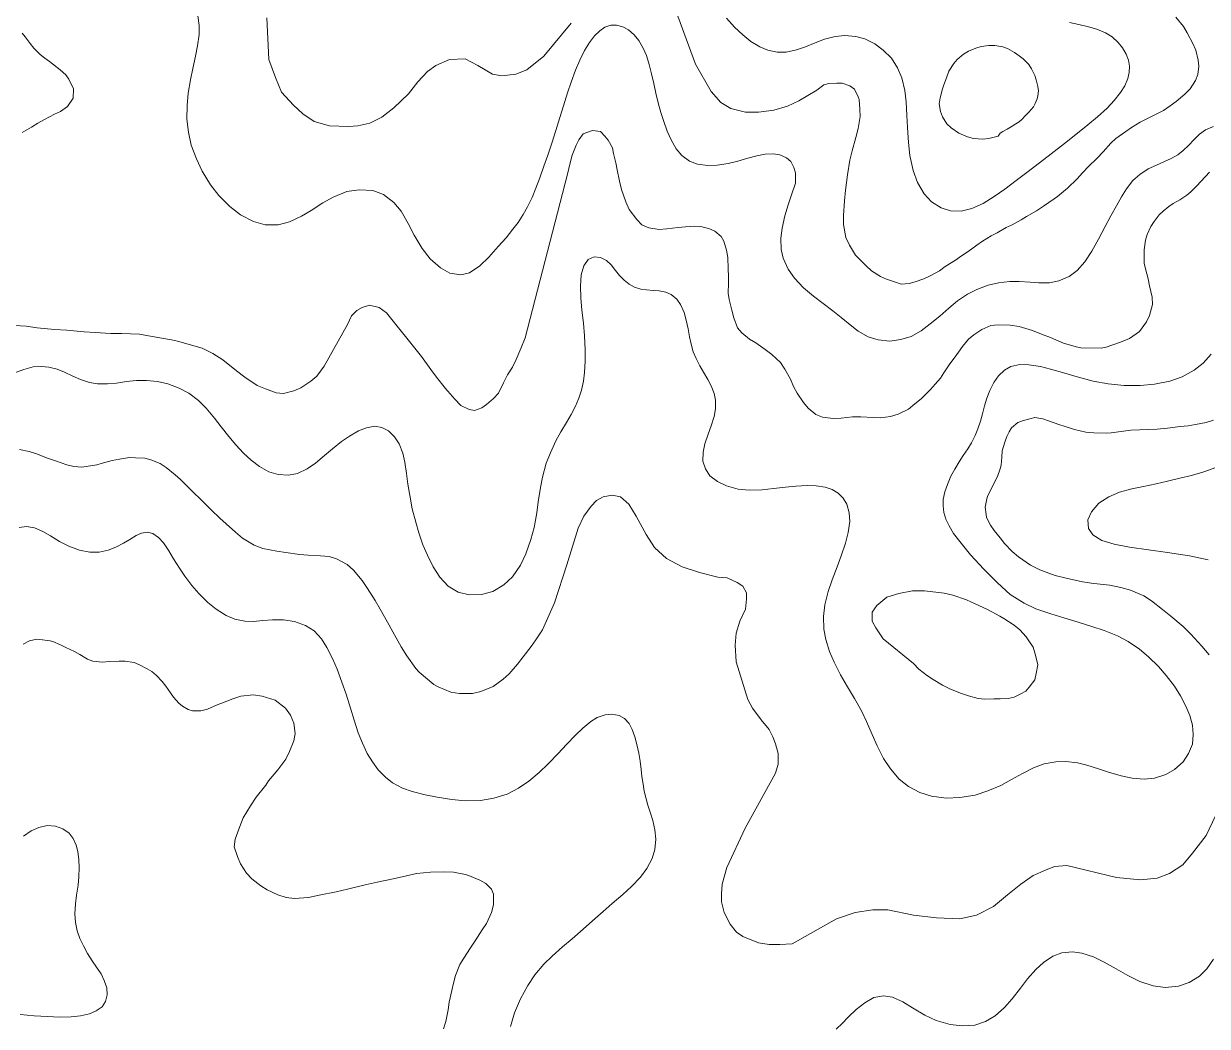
# Model space of a CAD drawing. Header units: metres. Extents: x 548946 to 557077, y 1838800 to 1845419.
# Drawn here: x 554197 to 554746, y 1842389 to 1842853 of the extents above; entities that cross this region are included whole.
import ezdxf

# ---------------------------------------------------------------- set-up
doc = ezdxf.new("R2010")
doc.units = ezdxf.units.M
doc.header["$LTSCALE"] = 28
doc.layers.add('1', color=7, linetype='Continuous', lineweight=13)
doc.layers.add('2', color=7, linetype='Continuous', lineweight=13)

msp = doc.modelspace()

# ---------------------------------------------------------------- linework, layer by layer
at = {"layer": '1'}
for points in [[(554496.85, 1842865.94), (554508.2, 1842834.63), (554515.55, 1842822.05), (554519.92, 1842816.87), (554524.7, 1842814.08)], [(554279.47, 1842785), (554276.72, 1842790.73), (554274.39, 1842797.13), (554273.04, 1842803.19), (554272.29, 1842809.2), (554272.42, 1842815.49), (554272.96, 1842821.17), (554274.04, 1842827.45), (554275.08, 1842832.66), (554276.37, 1842838.41), (554277.26, 1842843.18), (554278.02, 1842848.42), (554278.04, 1842852.65), (554277.38, 1842857.04)], [(554309.43, 1842856.21), (554310.28, 1842836.82), (554313.46, 1842828.44), (554316.25, 1842821.66), (554321.81, 1842815.68), (554326.19, 1842811.69), (554331.36, 1842808.1), (554338.52, 1842806.1), (554347.27, 1842805.7), (554351.65, 1842806.1), (554357.22, 1842807.3), (554362.79, 1842810.09), (554368.36, 1842814.48), (554375.12, 1842820.86), (554379.5, 1842826.45), (554383.87, 1842831.23), (554387.85, 1842834.03), (554394.21, 1842836.82), (554401.37, 1842837.22), (554407.34, 1842834.03), (554414.1, 1842830.04), (554418.48, 1842829.24), (554424.84, 1842830.04), (554430.02, 1842832.03), (554437.97, 1842838.32), (554450.57, 1842853.62)], [(554679.4, 1842797.9), (554673.27, 1842793.12), (554667.8, 1842788.91), (554661.95, 1842784.43), (554656.95, 1842780.66), (554651.74, 1842776.78), (554646.8, 1842773.33), (554641.66, 1842770.12), (554636.42, 1842767.76), (554631.51, 1842766.51), (554626.46, 1842766.7), (554622.14, 1842768.06), (554617.68, 1842770.9), (554614.27, 1842774.51), (554611.2, 1842779.79), (554609.19, 1842785.35), (554607.72, 1842792.32), (554606.99, 1842798.37), (554606.55, 1842805.33), (554606.32, 1842810.83), (554605.89, 1842817.26), (554605.29, 1842822.46), (554603.98, 1842828.26), (554601.96, 1842833.01), (554599.09, 1842837.49), (554595.35, 1842841.19), (554591.45, 1842844.14), (554586.85, 1842846.36), (554582.61, 1842847.57), (554577.53, 1842847.95), (554572.99, 1842847.46), (554568.05, 1842846.21), (554563.8, 1842844.61), (554559.22, 1842842.77), (554555.02, 1842841.28), (554550.35, 1842840.3), (554546.18, 1842840.19), (554541.73, 1842841.09), (554538.03, 1842842.7), (554533.93, 1842845.21), (554530.16, 1842848.21), (554526.26, 1842851.8), (554522.64, 1842856.05)], [(554703.13, 1842800.23), (554707.78, 1842803.38), (554710.4, 1842805.23), (554714.56, 1842807.75), (554717.5, 1842809.36), (554722.15, 1842811.65), (554725.38, 1842813.2), (554728.36, 1842815.28), (554731.14, 1842817.34), (554735.18, 1842820.8), (554737.63, 1842823.29), (554740.2, 1842827.04), (554741.19, 1842829.82), (554741.65, 1842833.69), (554741.38, 1842836.6), (554740.34, 1842841.13), (554738.9, 1842844.28), (554736.29, 1842849.19), (554734.58, 1842852.21), (554731.1, 1842856.43)], [(554575.79, 1842717.27), (554572, 1842720.36), (554562.97, 1842727.16), (554558.34, 1842731.01), (554554.21, 1842735.48), (554551.16, 1842739.68), (554548.92, 1842744.66), (554547.99, 1842748.75), (554547.79, 1842754.06), (554548.43, 1842758.66), (554549.74, 1842764.42), (554551.25, 1842769.38), (554552.78, 1842774.02), (554554.67, 1842779.52), (554554.64, 1842784.3), (554553.92, 1842786.74), (554552.43, 1842789.53), (554550.39, 1842791.29), (554547.39, 1842792.61), (554544.27, 1842793.07), (554540.51, 1842792.98), (554536.64, 1842792.16), (554532.55, 1842791.09), (554527.89, 1842789.7), (554523.44, 1842788.64), (554518.29, 1842787.81), (554513.89, 1842787.68), (554509.18, 1842788.36), (554505.48, 1842789.76), (554501.9, 1842792.35), (554499.32, 1842795.37), (554496.92, 1842799.52), (554495.16, 1842803.55), (554493.49, 1842808.06), (554492.18, 1842812.27), (554490.95, 1842816.77), (554489.88, 1842821.19), (554488.89, 1842825.74), (554487.86, 1842830.25), (554486.81, 1842834.47), (554485.49, 1842838.62), (554483.98, 1842842.15), (554481.96, 1842845.67), (554479.87, 1842848.22), (554477.17, 1842850.57), (554474.6, 1842851.98), (554471.6, 1842852.79), (554469.02, 1842852.72), (554466.19, 1842851.77), (554463.82, 1842850.2), (554461.34, 1842847.8), (554459.08, 1842844.72), (554456.82, 1842841.08), (554454.62, 1842836.51), (554452.64, 1842831.95), (554450.6, 1842826.39), (554448.88, 1842821.31), (554446.99, 1842815.3), (554445.35, 1842809.98), (554443.41, 1842803.87), (554441.72, 1842798.57), (554439.69, 1842792.53), (554437.89, 1842787.32), (554435.99, 1842781.9), (554434.2, 1842777.21), (554432.42, 1842772.82), (554430.34, 1842768.59), (554428.32, 1842764.9), (554426.02, 1842761.23), (554423.5, 1842758.13), (554420.4, 1842754.15), (554416.77, 1842750.16), (554412.39, 1842745.1), (554408.28, 1842741.23), (554403.47, 1842737.97), (554399.47, 1842737.06), (554394.34, 1842737.78), (554390.01, 1842740.17), (554385.12, 1842744.41), (554381.41, 1842749.27), (554377.81, 1842755.41), (554375.04, 1842760.83), (554371.65, 1842766.48), (554368.26, 1842770.6), (554363.56, 1842774.17), (554358.65, 1842776.05), (554352.24, 1842776.45), (554346.58, 1842775.56), (554340.16, 1842773.03), (554335.38, 1842770.39), (554329.95, 1842766.85), (554325.51, 1842764.14), (554319.87, 1842761.52), (554314.67, 1842760.19), (554308.61, 1842760.23), (554303.22, 1842761.67), (554297.25, 1842764.84), (554292.28, 1842768.62), (554287.2, 1842773.81), (554283.25, 1842778.79), (554279.47, 1842785)], [(554681.65, 1842853.94), (554685.98, 1842853.08), (554690.47, 1842852.01), (554694.4, 1842850.84), (554698.44, 1842849.13), (554701.48, 1842847.32), (554704.34, 1842844.77), (554706.34, 1842842.28), (554708.01, 1842839.32), (554709, 1842836.58), (554709.54, 1842833.77), (554709.4, 1842830.87), (554708.79, 1842828.06), (554707.31, 1842824.7), (554705.41, 1842821.57), (554702.45, 1842817.8), (554699.16, 1842814.33), (554694.7, 1842810.23), (554690.21, 1842806.47), (554684.62, 1842802), (554679.4, 1842797.9)], [(554195.92, 1842849.01), (554197.28, 1842847.28), (554199.65, 1842844.25), (554201.34, 1842842.09), (554204.28, 1842839.13), (554206.38, 1842837.49), (554208.57, 1842835.96), (554213.62, 1842832.04), (554216.19, 1842829.7), (554217.57, 1842827.78), (554219.76, 1842823.21), (554219.63, 1842818.92), (554216.9, 1842814.97), (554213.66, 1842812.76), (554210.86, 1842811.56), (554206.24, 1842809.08), (554203.14, 1842807.27), (554200.23, 1842805.48), (554195.89, 1842802.94)], [(554524.7, 1842814.08), (554531.46, 1842812.48), (554537.42, 1842812.48), (554544.59, 1842813.28), (554550.95, 1842815.27), (554556.12, 1842817.67), (554564.49, 1842822.63), (554567.71, 1842825.03), (554570.1, 1842825.71), (554573.79, 1842825.89), (554576.27, 1842825.82), (554579.85, 1842824.56), (554581.94, 1842823.11), (554583.72, 1842819.52), (554584.15, 1842818.34), (554584.53, 1842813.82), (554584.57, 1842810.4), (554583.76, 1842804.78), (554582.56, 1842800.64), (554580.96, 1842794.45), (554579.87, 1842790.22), (554578.74, 1842783.32), (554577.82, 1842776.26), (554577.38, 1842771.36), (554576.92, 1842764.45), (554576.87, 1842760.26), (554578, 1842754.31), (554579.67, 1842750.81), (554582.45, 1842746.12), (554583.65, 1842744.84), (554587.35, 1842741.12), (554589.82, 1842738.86), (554594.05, 1842736.25), (554596.78, 1842734.98), (554600.95, 1842733.6), (554603.63, 1842732.7), (554607.4, 1842732.98), (554610.05, 1842733.79), (554614.16, 1842735.16), (554617.04, 1842736.47), (554621.41, 1842738.82), (554624.11, 1842740.78), (554628.78, 1842743.74), (554631.67, 1842745.72), (554634.65, 1842747.81), (554638.76, 1842750.7), (554641.38, 1842752.55), (554645.35, 1842755.04), (554648.12, 1842756.44), (554652.38, 1842758.87), (554655.07, 1842760.16), (554659.25, 1842762.49), (554661.82, 1842764.05), (554666.43, 1842766.72), (554669.69, 1842768.75), (554674.59, 1842772.21), (554676.15, 1842773.36), (554680.81, 1842777.18), (554685.21, 1842781.53), (554687.72, 1842784.32), (554690.41, 1842787.13), (554694.48, 1842791.06), (554697.26, 1842793.98), (554700.93, 1842798.05), (554703.13, 1842800.23)], [(554192.48, 1842713.43), (554197.72, 1842713.23), (554202.86, 1842712.45), (554210.94, 1842711.57), (554216.67, 1842711.33), (554224.74, 1842710.63), (554229.82, 1842710.22), (554237.09, 1842709.81), (554242.02, 1842709.85), (554250.33, 1842709.47), (554256.26, 1842708.41), (554265.19, 1842706.87), (554268.03, 1842706.18), (554279.44, 1842703.05), (554284.33, 1842700.43), (554288.97, 1842697.5), (554295.39, 1842692.51), (554299.17, 1842689.56), (554304.97, 1842685.73), (554308.78, 1842684.12), (554313.76, 1842682.27), (554317.22, 1842681.95), (554322.01, 1842683.12), (554325.16, 1842684.55), (554329.9, 1842687.62), (554332.64, 1842690.05), (554336.05, 1842694.66), (554346.77, 1842713.98), (554348.74, 1842717.93), (554351.2, 1842720.4), (554353.66, 1842721.88), (554357.11, 1842722.86), (554361.54, 1842721.88), (554364.98, 1842719.41), (554381.18, 1842699.07), (554385.53, 1842693.16), (554388.16, 1842689.59), (554392.25, 1842684.22), (554396.67, 1842679.26), (554399.39, 1842676.47), (554403.25, 1842674.48), (554405.67, 1842674.12), (554409.13, 1842675.32), (554411.31, 1842676.82), (554414.56, 1842679.7), (554416.82, 1842682.17), (554419.17, 1842686.92), (554420.99, 1842690.57), (554423.4, 1842694.1), (554425.03, 1842697.73), (554427.15, 1842702.83), (554429.28, 1842707.75), (554448.94, 1842783.63), (554450.07, 1842788.99), (554450.96, 1842792.52), (554452.85, 1842797.13), (554454.07, 1842799.56), (554456.09, 1842802.38), (554460.54, 1842803.98), (554464.13, 1842803.38), (554466.2, 1842801.27), (554467.77, 1842799.38), (554469.81, 1842795.93), (554470.25, 1842793.23), (554471.26, 1842788.89), (554471.95, 1842785.66), (554472.98, 1842780.47), (554473.85, 1842776.59), (554475.99, 1842770.87), (554477.47, 1842767.35), (554481.02, 1842762.57), (554483.4, 1842760.21), (554486.63, 1842758.72), (554491.36, 1842758.07), (554494.94, 1842758.33), (554500.18, 1842758.99), (554503.56, 1842759.22), (554507.99, 1842759.49), (554510.76, 1842759.36), (554514.8, 1842758.26), (554517.21, 1842757.23), (554520.17, 1842754.75), (554521.39, 1842752.62), (554522.68, 1842748.42), (554523.29, 1842745.07), (554523.38, 1842739.77), (554523.53, 1842736.27), (554523.56, 1842733.05), (554523.37, 1842728.46), (554523.83, 1842725.58), (554525.02, 1842720.6), (554525.95, 1842717.01), (554527.65, 1842712.47), (554529.66, 1842710.07), (554533.35, 1842707.2), (554536.22, 1842705.48), (554540.59, 1842702.41), (554543.65, 1842700.04), (554547.63, 1842696.27), (554549.71, 1842693.3)], [(554748.45, 1842805.83), (554744.74, 1842804.21), (554742.07, 1842802.21), (554739.31, 1842799.54), (554737.12, 1842797.11), (554734.44, 1842794.58), (554731.94, 1842792.62), (554728.92, 1842790.91), (554725.7, 1842789.48), (554722, 1842787.91), (554718.19, 1842786.12), (554714.38, 1842783.57), (554711.14, 1842780.71), (554708.13, 1842776.8), (554705.83, 1842773.08), (554703.45, 1842768.96), (554700.94, 1842764.36), (554698.22, 1842759.38), (554695.13, 1842753.52), (554692, 1842747.98), (554688.82, 1842742.95), (554685.21, 1842738.92), (554681.53, 1842736.21), (554676.72, 1842734.15), (554672.47, 1842733.28), (554667.46, 1842733.21), (554663.42, 1842733.57), (554658.43, 1842733.96), (554654.08, 1842733.94), (554648.72, 1842733.3), (554644.02, 1842732.15), (554638.77, 1842730.21), (554634.46, 1842727.96), (554629.82, 1842724.92), (554625.76, 1842721.58), (554621.51, 1842717.88), (554617.12, 1842714.2), (554612.95, 1842711.08), (554608.25, 1842708.43), (554603.5, 1842706.95), (554598.32, 1842706.23), (554592.97, 1842706.84), (554588.3, 1842708.25), (554583.64, 1842710.86), (554579.95, 1842713.76), (554575.79, 1842717.27)], [(554549.71, 1842693.3), (554552.3, 1842688.59), (554553.68, 1842685.15), (554555.38, 1842682.14), (554558.4, 1842677.77), (554560.44, 1842675.17), (554564.04, 1842672.2), (554567.13, 1842670.98), (554572.05, 1842670.36), (554575.74, 1842670.54), (554581.08, 1842671.11), (554584.86, 1842671.2), (554590.62, 1842670.78), (554594.05, 1842670.64), (554598.73, 1842671.23), (554602.19, 1842672.42), (554607.03, 1842674.74), (554609.95, 1842677.19), (554612.89, 1842679.46), (554617.29, 1842683.81), (554619.35, 1842686.25), (554621.85, 1842689.04), (554623.44, 1842691.51), (554626.15, 1842695.65), (554628.2, 1842698.28), (554630.22, 1842701.1), (554632.08, 1842703.71), (554634.88, 1842707.1), (554637.29, 1842709.11), (554641.07, 1842711.58), (554645.2, 1842713.42), (554648.67, 1842713.76), (554654.19, 1842713.69), (554658.36, 1842712.98), (554664.57, 1842711.19), (554668.67, 1842709.52), (554672.86, 1842707.96), (554678.89, 1842705.3), (554684.81, 1842703.57), (554686.96, 1842703.08), (554696.37, 1842703.02), (554698.69, 1842703.41), (554705.42, 1842705.77), (554709.48, 1842707.51), (554714.2, 1842710.76), (554717.45, 1842715.16), (554718.78, 1842718.17), (554720.23, 1842723.29), (554719.99, 1842726.68), (554718.86, 1842731.95), (554718.17, 1842735.19), (554717.02, 1842739.8), (554716.4, 1842742.47), (554716.4, 1842748.55), (554716.98, 1842752.99), (554717.78, 1842755.75), (554719.41, 1842759.37), (554720.92, 1842761.75), (554723.29, 1842764.8), (554725.08, 1842766.45), (554727.84, 1842768.69), (554729.86, 1842769.99), (554732.88, 1842771.7), (554736.11, 1842773.91), (554738.01, 1842775.47), (554740.8, 1842778.2), (554746.66, 1842784.55)], [(554748.54, 1842669.61), (554745.16, 1842668.52), (554740.15, 1842667.52), (554736.8, 1842666.91), (554733.03, 1842666.63), (554727.22, 1842665.9), (554722.44, 1842665.39), (554710.12, 1842664.99), (554706.75, 1842664.57), (554700.97, 1842663.66), (554698.99, 1842663.5), (554693.06, 1842663.71), (554689.31, 1842664.1), (554684.01, 1842665.34), (554679.66, 1842666.7), (554676.69, 1842667.65), (554672.01, 1842669.26), (554669.41, 1842670.26), (554665.63, 1842670.84), (554663.33, 1842670.26), (554659.84, 1842669.26), (554657.74, 1842668.52), (554654.82, 1842666.06), (554653.72, 1842664.21), (554652.66, 1842661.98), (554651.66, 1842659.38), (554650.55, 1842655.35), (554650.34, 1842652.47), (554649.95, 1842648.71), (554649.35, 1842646.64), (554648.45, 1842643.95), (554647.56, 1842641.94), (554646.18, 1842639.29), (554645.19, 1842637.36), (554643.75, 1842634.42)], [(554367.89, 1842571.44), (554365.43, 1842575.89), (554361.91, 1842582.01), (554359.6, 1842586), (554356.14, 1842591.56), (554353.59, 1842595.24), (554349.67, 1842599.98), (554346.67, 1842602.65), (554341.78, 1842605.27), (554338.3, 1842606.45), (554334.38, 1842606.62), (554328.54, 1842606.94), (554324.59, 1842607.3), (554318.2, 1842608.21), (554314.12, 1842608.84), (554307.5, 1842610.11), (554303.6, 1842611.62), (554298.15, 1842614.83), (554294.95, 1842617.67), (554290.55, 1842621.59), (554287.66, 1842624.17), (554283.78, 1842627.87), (554281.28, 1842630.32), (554278.79, 1842632.76), (554275.32, 1842636.14), (554273.04, 1842638.42), (554269.34, 1842642.14), (554266.97, 1842644.32), (554262.76, 1842647.59), (554259.96, 1842649.43), (554255.56, 1842651.16), (554252.79, 1842651.96), (554248.5, 1842652.09), (554245.72, 1842652.21), (554241.06, 1842651.44), (554237.72, 1842650.83), (554232.56, 1842649.43), (554230.63, 1842648.9), (554223.54, 1842647.82), (554219.89, 1842648.12), (554216.64, 1842648.95), (554211.39, 1842650.67), (554207.7, 1842652.02), (554202.61, 1842653.95), (554199.13, 1842655.13), (554194.74, 1842656.01)], [(554749.62, 1842647.61), (554743.98, 1842645.64), (554738.35, 1842644.01), (554732.96, 1842642.64), (554727.16, 1842641.24), (554721.92, 1842640.1), (554715.96, 1842638.84), (554710.68, 1842637.73), (554704.95, 1842636.23), (554699.88, 1842633.97), (554695.26, 1842631.07), (554691.87, 1842627.15), (554690.19, 1842623.39), (554690.45, 1842619.42), (554692.55, 1842616.44), (554696.69, 1842613.8), (554702.4, 1842612.02), (554709.61, 1842610.63), (554718.32, 1842609.45), (554727.16, 1842608.3), (554737.43, 1842606.61), (554746.07, 1842604.9)], [(554537.52, 1842427.22), (554530.12, 1842430.1), (554527.25, 1842432.16), (554524.37, 1842435.87), (554521.49, 1842441.23), (554520.26, 1842446.17), (554520.26, 1842449.88), (554520.67, 1842454.41), (554522.73, 1842462.24), (554531.2, 1842480.33), (554545.32, 1842505.91), (554546.55, 1842510.03), (554546.55, 1842514.98), (554545.32, 1842519.51), (554544.09, 1842522.8), (554542.45, 1842526.1), (554538.75, 1842530.63), (554534.64, 1842535.99), (554532.59, 1842540.11), (554527.14, 1842557.54), (554526.71, 1842565.23), (554527.14, 1842570.79), (554528.84, 1842576.35), (554531.4, 1842581.9), (554531.82, 1842586.6), (554531.82, 1842589.59), (554530.12, 1842592.58), (554527.56, 1842594.29), (554522.87, 1842596.43), (554518.61, 1842596.86), (554510.09, 1842598.99), (554502, 1842601.56), (554494.75, 1842605.4), (554489.21, 1842610.53), (554485.38, 1842616.51), (554480.69, 1842625.06), (554477.28, 1842630.62), (554473.45, 1842634.03), (554469.61, 1842634.89), (554465.35, 1842634.03), (554462.37, 1842632.33), (554459.81, 1842629.76), (554456.4, 1842625.06), (554453.84, 1842619.51), (554448.53, 1842602.52), (554442.8, 1842584.89), (554437.22, 1842572.32), (554434.17, 1842567.75), (554432.09, 1842564.64), (554428.32, 1842559.79), (554425.7, 1842556.42), (554421.89, 1842551.95), (554418.96, 1842549.49), (554414.34, 1842546.15), (554408.74, 1842543.74), (554404.85, 1842542.87), (554398.77, 1842542.87), (554394.8, 1842543.42), (554388.86, 1842546.01), (554386.93, 1842547), (554380.03, 1842552.7), (554378.49, 1842554.41), (554374.42, 1842560.27), (554371.8, 1842564.51), (554367.89, 1842571.44)], [(554643.75, 1842634.42), (554643.15, 1842632.35), (554642.59, 1842629.24), (554643.12, 1842625.78), (554643.28, 1842624.47), (554645.06, 1842620.89), (554646.7, 1842618.43), (554649.61, 1842614.99), (554651.54, 1842612.47), (554655.16, 1842608.65), (554658.13, 1842606.17), (554663.65, 1842602.39), (554667.91, 1842600.26), (554674.99, 1842597.62), (554680.1, 1842596.36), (554687.73, 1842594.65), (554692.97, 1842593.79), (554700.49, 1842593.02), (554705.47, 1842592.02), (554710.01, 1842590.69), (554716.13, 1842588.13), (554719.75, 1842585.82), (554724.91, 1842581.81), (554728.73, 1842578.67), (554734.47, 1842573.87), (554738.04, 1842570.42), (554743.12, 1842564.78), (554746.47, 1842560.82)], [(554217.58, 1842611.17), (554213.31, 1842613.31), (554209.15, 1842615.93), (554205.54, 1842617.94), (554201.73, 1842619.64), (554197.99, 1842620.21), (554194.58, 1842619.88)], [(554459.66, 1842529.8), (554455.96, 1842526.79), (554452.58, 1842523.52), (554448.36, 1842519.14), (554444.52, 1842515.01), (554439.9, 1842510.25), (554435.7, 1842506.19), (554430.93, 1842502.14), (554426.09, 1842498.9), (554420.82, 1842496.16), (554414.64, 1842494.26), (554408.53, 1842493.24), (554401.41, 1842493.1), (554395.22, 1842493.64), (554388.41, 1842494.71), (554382.81, 1842495.88), (554376.86, 1842497.39), (554372.29, 1842499), (554367.71, 1842501.35), (554364.38, 1842504.05), (554361.11, 1842507.41), (554358.49, 1842511.13), (554355.97, 1842515.09), (554353.73, 1842519.85), (554351.8, 1842524.61), (554349.89, 1842530.54), (554348.2, 1842536.07), (554346.18, 1842542.48), (554344.26, 1842548.05), (554341.99, 1842554.07), (554339.9, 1842559.01), (554337.32, 1842564.17), (554334.78, 1842568.17), (554331.36, 1842571.92), (554327.28, 1842574.45), (554322.31, 1842576.26), (554317.09, 1842577.05), (554311.99, 1842577.08), (554307.53, 1842576.69), (554303.16, 1842576.29), (554299.23, 1842576.36), (554294.64, 1842577.34), (554290.56, 1842579.08), (554285.99, 1842581.93), (554282.1, 1842585.1), (554277.91, 1842589.23), (554274.69, 1842592.89), (554271.31, 1842597.31), (554268.88, 1842600.95), (554266.14, 1842605.35), (554263.98, 1842608.95), (554261.46, 1842612.68), (554259.21, 1842615.21), (554256.54, 1842617.03), (554254.06, 1842617.61), (554251.23, 1842617.26), (554248.79, 1842616.11), (554245.83, 1842614.33), (554242.96, 1842612.52), (554239.42, 1842610.65), (554235.86, 1842609.25), (554231.7, 1842608.35), (554227.25, 1842608.41), (554222.47, 1842609.25), (554217.58, 1842611.17)], [(554196.35, 1842565.65), (554199.29, 1842567.26), (554202.72, 1842567.97), (554204.16, 1842567.87), (554208.98, 1842567.33), (554210.18, 1842566.91), (554213.7, 1842565.35), (554216.13, 1842564.14), (554220.16, 1842562.36), (554222.73, 1842560.87), (554226.22, 1842558.84), (554228.71, 1842557.91), (554233.16, 1842557.33), (554236.26, 1842557.62), (554240.88, 1842557.91), (554243.74, 1842557.89), (554247.82, 1842557.26), (554250.33, 1842556.15), (554253.99, 1842554.32), (554256.15, 1842552.98), (554258.18, 1842551.23), (554260.91, 1842548.44), (554262.6, 1842546.27), (554264.79, 1842543.22), (554266.2, 1842541.11), (554268.63, 1842538.37), (554270.24, 1842536.95), (554272.99, 1842535.49), (554274.98, 1842534.79), (554278.88, 1842534.8), (554281.91, 1842535.66), (554286.43, 1842537.55), (554288.15, 1842538.25), (554293.58, 1842540.45), (554297.34, 1842541.58), (554303.06, 1842542.21), (554307.22, 1842541.68), (554313.35, 1842539.78), (554318.1, 1842536.1), (554320.41, 1842532.77), (554321.93, 1842529.06), (554322.62, 1842524.3), (554321.89, 1842520.97)], [(554422.4, 1842388.47), (554424.34, 1842394.78), (554427.01, 1842401.32), (554430.42, 1842407.41), (554433.77, 1842412.44), (554437.97, 1842417.33), (554441.7, 1842421.01), (554446.61, 1842425.38), (554450.96, 1842429.12), (554456.12, 1842433.55), (554460.52, 1842437.44), (554465.37, 1842441.69), (554469.65, 1842445.42), (554474.46, 1842449.62), (554478.61, 1842453.36), (554482.75, 1842457.74), (554485.74, 1842461.7), (554488.16, 1842466.29), (554489.4, 1842470.53), (554489.81, 1842475.33), (554489.45, 1842479.57), (554488.46, 1842483.91), (554487.39, 1842487.42), (554486.18, 1842491.03), (554485.29, 1842494.08), (554484.45, 1842497.61), (554483.89, 1842500.75), (554483.37, 1842504.36), (554482.99, 1842507.67), (554482.51, 1842511.53), (554481.93, 1842515.13), (554481.09, 1842519.19), (554480.11, 1842522.68), (554478.9, 1842526.18), (554477.48, 1842528.92), (554475.33, 1842531.21), (554472.83, 1842532.67), (554469.42, 1842533.24), (554466.28, 1842533), (554462.63, 1842531.68), (554459.66, 1842529.8)], [(554321.89, 1842520.97), (554319.86, 1842515.96), (554318.22, 1842512.33), (554314.45, 1842507.49), (554310.25, 1842502.3), (554308.88, 1842500.32), (554304.54, 1842494.73), (554301.8, 1842490.78), (554298.42, 1842485.12), (554296.82, 1842481.12), (554294.7, 1842475.33), (554294.29, 1842471.76), (554295.81, 1842467.2), (554297.27, 1842463.86), (554300, 1842459.54), (554302.52, 1842456.91), (554306.63, 1842453.71), (554309.53, 1842451.79), (554314.49, 1842449.47), (554318.34, 1842448.33), (554322.2, 1842447.86), (554328.8, 1842448.31), (554333.63, 1842449.29), (554341.5, 1842450.95), (554346.87, 1842452.19), (554354.99, 1842454.16), (554360.64, 1842455.34), (554367.96, 1842456.92), (554374.26, 1842458.28), (554378.87, 1842459.43), (554385.26, 1842460.04), (554391.73, 1842460.09), (554395.92, 1842460.04), (554401.58, 1842458.85), (554403.47, 1842458.23), (554408.19, 1842456.25), (554410.94, 1842454.79), (554413.64, 1842452.18), (554414.61, 1842449.73), (554414.56, 1842444.87), (554413.67, 1842441.34), (554411.36, 1842436.2), (554409.36, 1842433.19), (554405.99, 1842428.2), (554403.83, 1842424.98), (554400.72, 1842420.12), (554398.91, 1842417.14), (554396.98, 1842412.05), (554395.99, 1842408.59), (554395.18, 1842405.16), (554394.04, 1842399.79), (554393.55, 1842396.11), (554392.42, 1842390.74), (554391.32, 1842387.37)], [(554758.3, 1842504.74), (554745.15, 1842477.06), (554738.82, 1842468.83), (554734.3, 1842463.47), (554728.14, 1842459.35), (554722.39, 1842457.29), (554714.58, 1842456.47), (554703.44, 1842457.49), (554680.49, 1842463.06), (554674.74, 1842462.65), (554670.63, 1842461), (554664.88, 1842458.53), (554659.12, 1842454.41), (554652.96, 1842449.47), (554646.39, 1842444.11), (554638.58, 1842439.99), (554630.78, 1842438.34), (554620.09, 1842438.75), (554609.41, 1842439.99), (554597.5, 1842442.46), (554590.51, 1842442.46), (554582.3, 1842441.23), (554573.67, 1842438.34), (554553.13, 1842426.81), (554547.38, 1842426.39), (554542.45, 1842426.39), (554537.52, 1842427.22)], [(554228.42, 1842418.95), (554226.25, 1842422.35), (554224.32, 1842425.91), (554222.69, 1842429.25), (554221.4, 1842432.87), (554220.71, 1842436.61), (554220.39, 1842440.69), (554220.75, 1842445.25), (554221.2, 1842449.4), (554221.89, 1842453.98), (554222.24, 1842457.82), (554222.43, 1842462.12), (554222.29, 1842465.78), (554221.78, 1842469.55), (554220.99, 1842472.58), (554219.54, 1842475.57), (554217.67, 1842478.01), (554214.83, 1842480.1), (554211.41, 1842481.32), (554207.58, 1842481.63), (554203.64, 1842480.77), (554200.17, 1842479.23), (554196.53, 1842476.76)], [(554714.35, 1842409.25), (554708.74, 1842412.03), (554703.28, 1842415.13), (554697.75, 1842418.27), (554692.84, 1842420.71), (554687.5, 1842422.49), (554683.03, 1842423.07), (554678.13, 1842422.52), (554674.05, 1842421), (554669.67, 1842418.19), (554666.09, 1842414.92), (554662.21, 1842410.48), (554658.96, 1842406.25), (554655.08, 1842401.31), (554651.51, 1842397.25), (554647.26, 1842393.38), (554642.74, 1842390.82), (554637.79, 1842389.09), (554631.92, 1842388.7), (554626.29, 1842389.31), (554619.84, 1842391.23), (554614.54, 1842393.74), (554608.92, 1842397.04), (554604.43, 1842399.81), (554599.59, 1842401.97), (554595.5, 1842402.61), (554590.99, 1842401.84), (554586.8, 1842399.39), (554582.78, 1842396.32), (554579.05, 1842392.75), (554576.48, 1842390.05), (554573.45, 1842387.17)], [(554194.99, 1842393.93), (554201.43, 1842393.39), (554207.61, 1842393.01), (554213.2, 1842392.83), (554218.64, 1842392.98), (554222.96, 1842393.4), (554227.2, 1842394.37), (554230.29, 1842395.63), (554232.97, 1842397.6), (554234.63, 1842400.05), (554235.3, 1842403.16), (554235.21, 1842406.44), (554234, 1842409.8), (554232.58, 1842412.79), (554230.43, 1842415.89), (554228.42, 1842418.95)], [(554748.51, 1842419.6), (554745.43, 1842415.18), (554741.97, 1842411.85), (554737.14, 1842408.86), (554732.21, 1842407.15), (554726.07, 1842406.55), (554720.44, 1842407.32), (554714.35, 1842409.25)]]:
    msp.add_lwpolyline(points, dxfattribs=at)
msp.add_lwpolyline([(554623.54, 1842589.31), (554627.63, 1842588.49), (554633.99, 1842586.24), (554638.01, 1842584.47), (554643.67, 1842581.76), (554649.38, 1842578.67), (554651.23, 1842577.57), (554655.98, 1842574.56), (554658.71, 1842572.43), (554661.59, 1842569.18), (554662.79, 1842567.24), (554664.87, 1842564.27), (554665.57, 1842561.69), (554666.58, 1842558.21), (554667.02, 1842556.18), (554666.2, 1842552.08), (554665.62, 1842549.16), (554663, 1842545.79), (554661.53, 1842543.9), (554659.21, 1842542.66), (554655.99, 1842541.11), (554653.2, 1842540.57), (554649.62, 1842540.31), (554646.58, 1842540.31), (554642.42, 1842540.17), (554639.33, 1842540.55), (554634.82, 1842541.69), (554631.64, 1842542.81), (554626.45, 1842544.82), (554622.8, 1842546.65), (554618.47, 1842549.34), (554615.78, 1842551.09), (554611.78, 1842554.2), (554609.37, 1842556.75), (554595.32, 1842568.23), (554591.91, 1842573.35), (554590.2, 1842576.35), (554590.2, 1842580.62), (554592.33, 1842583.61), (554597.02, 1842587.46), (554602.56, 1842589.17), (554608.95, 1842590.45), (554614.49, 1842590.45)], close=True, dxfattribs=at)
at = {"layer": '2'}
msp.add_lwpolyline([(554648.63, 1842801.35), (554644.26, 1842800.18), (554641.53, 1842799.93), (554637.21, 1842800.25), (554634.36, 1842800.94), (554630.44, 1842802.64), (554626.8, 1842805.13), (554624.75, 1842807.06), (554622.83, 1842810.24), (554621.86, 1842812.69), (554621.31, 1842816.33), (554621.73, 1842819.05), (554622.82, 1842823.27), (554623.21, 1842824.66), (554624.78, 1842828.85), (554625.79, 1842831.45), (554628.01, 1842834.96), (554629.59, 1842836.77), (554632.6, 1842839.34), (554634.81, 1842840.66), (554638.34, 1842842.15), (554640.72, 1842842.83), (554644.37, 1842843.38), (554647.03, 1842843.33), (554650.73, 1842842.66), (554652.91, 1842841.98), (554656.19, 1842840.1), (554658.38, 1842838.57), (554660.28, 1842837.1), (554662.79, 1842834.46), (554664.09, 1842832.44), (554665.62, 1842829.39), (554666.25, 1842827.38), (554667.02, 1842824.24), (554667.26, 1842822.37), (554666.98, 1842820.05), (554666.68, 1842818.59), (554665.82, 1842816.39), (554664.96, 1842814.85), (554662.89, 1842812.41), (554661.37, 1842810.89), (554659.6, 1842809.05), (554658.41, 1842807.95), (554656.82, 1842806.99), (554655.14, 1842805.92), (554652.85, 1842804.49), (554650.8, 1842803.38), (554649.56, 1842802.65)], close=True, dxfattribs=at)
for points in [[(554339.87, 1842656.29), (554344.05, 1842659.65), (554347.75, 1842662.23), (554351.98, 1842664.66), (554355.63, 1842666.07), (554359.44, 1842666.85), (554362.75, 1842666.22), (554365.84, 1842664.72), (554368.63, 1842661.84), (554370.73, 1842658.61), (554372.47, 1842654.33), (554373.42, 1842650.13), (554374.25, 1842644.9), (554374.88, 1842639.88), (554375.84, 1842633.87), (554376.9, 1842628.43), (554378.45, 1842622.28), (554379.93, 1842617.39), (554381.85, 1842611.79), (554383.92, 1842607.03), (554386.57, 1842601.56), (554389.66, 1842596.82), (554393.54, 1842592.66), (554398.13, 1842589.87), (554403.27, 1842588.6), (554408.94, 1842588.81), (554414.23, 1842590.18), (554419.41, 1842593.19), (554423.34, 1842596.94), (554427.07, 1842602.28), (554429.61, 1842607.68), (554431.9, 1842614.31), (554433.34, 1842619.86), (554434.6, 1842626.65), (554435.33, 1842631.68), (554436.3, 1842638.32), (554437.3, 1842643.23), (554439.03, 1842649.62), (554440.91, 1842654.46), (554443.42, 1842659.97), (554445.74, 1842664.18), (554448.35, 1842668.51), (554450.51, 1842672.2), (554452.55, 1842676.02), (554454.19, 1842679.87), (554455.36, 1842683.51), (554456.34, 1842687.73), (554456.77, 1842691.73), (554457.07, 1842696.99), (554457.02, 1842702.17), (554456.68, 1842708.65), (554456.25, 1842714.5), (554455.55, 1842720.62), (554455.07, 1842726.37), (554454.86, 1842731.79), (554455.21, 1842737.06), (554456.45, 1842741.19), (554458.46, 1842744.16), (554461.24, 1842745.35), (554464.11, 1842744.99), (554466.89, 1842743.6), (554469.09, 1842741.55), (554471.16, 1842739), (554473.04, 1842736.75), (554475.21, 1842734.48)], [(554475.21, 1842734.48), (554477.52, 1842732.71), (554480, 1842731.3), (554482.85, 1842730.4), (554485.57, 1842730), (554488.71, 1842729.76), (554491.44, 1842729.63), (554494.49, 1842728.98), (554496.98, 1842727.91), (554499.51, 1842725.77), (554501.31, 1842723.22), (554502.93, 1842719.57), (554503.91, 1842715.99), (554504.78, 1842711.97), (554505.4, 1842708.31), (554506.17, 1842704.78), (554507.18, 1842701.3), (554508.5, 1842698.19), (554510.21, 1842694.75), (554512.01, 1842691.81), (554513.95, 1842688.44), (554515.55, 1842685.54), (554516.84, 1842682.03), (554517.49, 1842678.85), (554517.48, 1842674.89), (554516.87, 1842671.29), (554515.54, 1842666.97), (554514.13, 1842663.12), (554512.6, 1842658.63), (554511.83, 1842654.7), (554511.71, 1842650.57), (554512.93, 1842647.07), (554514.96, 1842643.85), (554518.51, 1842641.12), (554522.55, 1842639.07), (554528, 1842637.65), (554533.19, 1842637.16), (554539.22, 1842637.31), (554544.38, 1842637.88), (554550.05, 1842638.55), (554554.78, 1842639.06), (554559.98, 1842639.24), (554564.21, 1842639.1), (554568.36, 1842638.51), (554571.61, 1842637.4), (554574.42, 1842635.8), (554576.75, 1842633.37), (554578.46, 1842630.58), (554579.57, 1842626.68), (554579.77, 1842622.64), (554579.07, 1842617.47), (554577.83, 1842612.55), (554575.88, 1842606.75), (554573.93, 1842601.55), (554571.63, 1842595.49), (554569.76, 1842590.07), (554568.23, 1842583.9), (554567.56, 1842578.59), (554567.81, 1842572.66), (554568.66, 1842567.92), (554570.39, 1842562.3), (554572.55, 1842557.33), (554575.42, 1842551.55), (554578.75, 1842545.98), (554581.98, 1842540.54)], [(554623.19, 1842632.85), (554623.96, 1842636.42), (554625.09, 1842639.82), (554626.73, 1842643.66), (554628.45, 1842646.86), (554630.54, 1842650.3), (554632.43, 1842653.16), (554634.51, 1842656.35), (554636.22, 1842659.16), (554637.92, 1842662.45), (554639.19, 1842665.52), (554640.42, 1842669.17), (554641.35, 1842672.56), (554642.34, 1842676.26), (554643.44, 1842679.82), (554644.82, 1842683.4), (554646.69, 1842687), (554648.76, 1842690.09), (554651.61, 1842692.83), (554654.57, 1842694.49), (554658.66, 1842695.34), (554662.79, 1842695.3), (554668.21, 1842694.42), (554672.97, 1842693.27), (554679.5, 1842691.35), (554685.25, 1842689.69), (554692.7, 1842687.7), (554699.6, 1842686.47), (554707.04, 1842685.63), (554714.46, 1842685.66), (554721.17, 1842686.3), (554728.22, 1842687.73), (554733.9, 1842689.71), (554739.47, 1842692.75), (554743.67, 1842696.01), (554747.38, 1842700.27)], [(554192.02, 1842691.42), (554196.71, 1842693.04), (554201.02, 1842694.27), (554204.83, 1842694.55), (554208.32, 1842694.22), (554212.2, 1842693.21), (554215.6, 1842691.83), (554219.5, 1842690.03), (554222.99, 1842688.44), (554227.16, 1842687.11), (554230.95, 1842686.42), (554235.53, 1842686.37), (554239.7, 1842686.79), (554244.34, 1842687.46), (554248.9, 1842687.91), (554253.58, 1842687.99), (554258.76, 1842687.45), (554263.53, 1842686.38), (554268.82, 1842684.5), (554273.18, 1842682.15), (554277.73, 1842678.69), (554281.34, 1842675.09), (554285.1, 1842670.59), (554288.22, 1842666.54), (554291.8, 1842662.02), (554294.99, 1842658.21), (554298.59, 1842654.32), (554302.12, 1842650.98), (554305.94, 1842648.04), (554310.35, 1842645.71), (554314.65, 1842644.33), (554319.53, 1842644.03), (554323.64, 1842644.89), (554328.14, 1842647.02), (554331.92, 1842649.68), (554336.17, 1842653.15), (554339.87, 1842656.29)], [(554581.98, 1842540.54), (554585.19, 1842534.87), (554587.61, 1842529.84), (554590.17, 1842523.91), (554592.44, 1842518.6), (554595.44, 1842512.69), (554598.62, 1842507.85), (554602.69, 1842503.17), (554606.97, 1842499.76), (554612.26, 1842496.94), (554617.76, 1842495.23), (554624.47, 1842494.37), (554630.9, 1842494.55), (554637.99, 1842495.77), (554643.83, 1842497.64), (554649.79, 1842500.24), (554654.8, 1842502.95), (554659.91, 1842505.81), (554665.01, 1842508.32), (554669.97, 1842510.17), (554675.43, 1842511.19), (554680, 1842511.38), (554685.35, 1842510.7), (554689.68, 1842509.68), (554695.15, 1842507.99), (554699.87, 1842506.43), (554705.67, 1842504.73), (554710.71, 1842503.62), (554716.35, 1842503.15), (554721.18, 1842503.62), (554726.32, 1842505.27), (554730.45, 1842507.66), (554734.41, 1842511.16), (554736.92, 1842515), (554738.7, 1842519.42), (554739.06, 1842523.84), (554738.69, 1842528.18), (554737.46, 1842532.71), (554735.74, 1842536.94), (554733.22, 1842541.8), (554730.37, 1842546.21), (554726.59, 1842551.15), (554722.93, 1842555.31), (554718.37, 1842559.79), (554714.16, 1842563.43), (554708.94, 1842566.98), (554703.97, 1842569.61), (554697.83, 1842572.1), (554692.07, 1842573.99), (554685.71, 1842575.98), (554679.14, 1842577.88), (554673.04, 1842579.75), (554666.09, 1842582.14), (554660.66, 1842584.68), (554654.19, 1842588.73), (554648.25, 1842594.12), (554641.97, 1842600.45), (554635.85, 1842607.12), (554631.39, 1842612.5), (554627.84, 1842617.06), (554625.84, 1842620.56), (554624.42, 1842623.69), (554623.4, 1842626.82), (554623.08, 1842629.82), (554623.19, 1842632.85)]]:
    msp.add_lwpolyline(points, dxfattribs=at)

doc.saveas('drawing.dxf')
